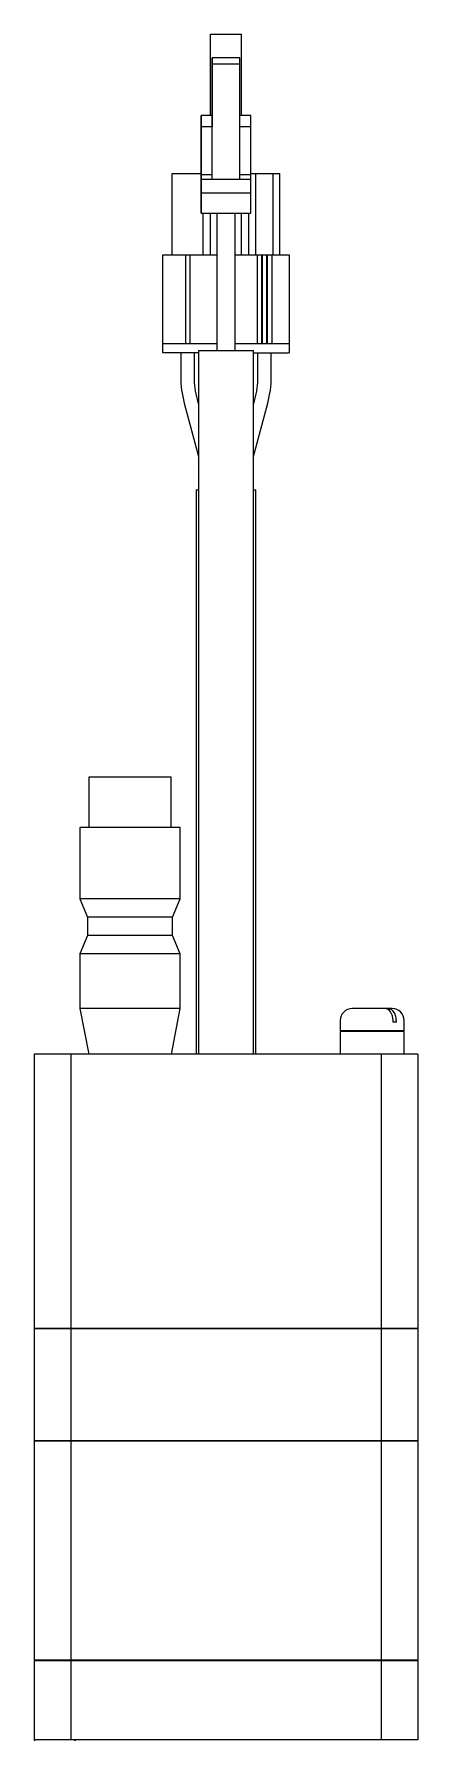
# Model space of a CAD drawing. Extents: x 0 to 1331, y -8 to 1030.
# Drawn here: x 245.6 to 287.6, y 524.6 to 711.2 of the extents above; entities that cross this region are included whole.
import ezdxf

# ---------------------------------------------------------------- set-up
doc = ezdxf.new("R2010")
doc.units = 0
doc.header["$LTSCALE"] = 0.5
doc.layers.add('MSM_CONTINUOUS', color=7, linetype='CONTINUOUS')

msp = doc.modelspace()

# ---------------------------------------------------------------- linework, layer by layer
at = {"layer": 'MSM_CONTINUOUS'}
for p, q in [((264.9, 702.34), (264.9, 711.24)), ((264.9, 711.24), (268.3, 711.24)), ((264.9, 702.34), (264.9, 711.24)), ((264.9, 702.34), (264.9, 711.24)), ((268.3, 702.34), (268.3, 711.24)), ((265.1, 708.64), (265.1, 707.14)), ((265.1, 707.94), (265.1, 708.64)), ((268.1, 708.64), (265.1, 708.64)), ((265.1, 695.34), (265.1, 707.94)), ((268.1, 707.94), (265.1, 707.94)), ((268.1, 707.94), (268.1, 708.64)), ((268.1, 695.34), (268.1, 707.94)), ((265.1, 707.14), (265.1, 705.64)), ((265.1, 705.77), (265.1, 701.09)), ((265.1, 705.64), (265.1, 705.77)), ((263.9, 701.39), (263.9, 702.34)), ((263.9, 702.34), (263.9, 692.64)), ((265.1, 702.34), (263.9, 702.34)), ((269.3, 702.34), (268.1, 702.34)), ((269.3, 701.39), (269.3, 702.34)), ((263.9, 701.09), (263.9, 701.39)), ((263.9, 695.84), (263.9, 701.09)), ((265.1, 701.09), (263.9, 701.09)), ((265.1, 701.39), (265.1, 701.09)), ((265.1, 695.84), (265.1, 701.09)), ((269.3, 701.09), (268.1, 701.09)), ((269.3, 701.09), (269.3, 701.39)), ((269.3, 695.84), (269.3, 701.09)), ((263.9, 699.59), (263.9, 699.41)), ((263.9, 699.29), (263.9, 699.59)), ((263.9, 699.41), (263.9, 693.84)), ((263.9, 691.64), (263.9, 699.29)), ((260.7, 687.09), (260.7, 695.99)), ((260.7, 695.99), (263.9, 695.99)), ((263.9, 695.34), (263.9, 695.84)), ((265.1, 695.84), (263.9, 695.84)), ((263.9, 693.84), (263.9, 695.34)), ((269.3, 695.34), (263.9, 695.34)), ((265.1, 695.34), (265.1, 695.84)), ((269.3, 695.84), (268.1, 695.84)), ((269.3, 695.99), (272.5, 695.99)), ((269.3, 695.34), (269.3, 695.84)), ((269.3, 693.84), (269.3, 695.34)), ((269.85, 687.09), (269.85, 695.99)), ((271.75, 687.09), (271.75, 695.99)), ((272.5, 687.09), (272.5, 695.99)), ((269.3, 693.84), (263.9, 693.84)), ((263.9, 692.64), (263.9, 691.64)), ((269.3, 691.64), (269.3, 693.84)), ((263.9, 691.64), (269.3, 691.64)), ((264.1, 687.09), (264.1, 691.64)), ((264.9, 687.09), (264.9, 691.64)), ((265.6, 691.64), (265.6, 684.28)), ((265.6, 691.64), (265.6, 683.73)), ((267.6, 684.28), (267.6, 691.64)), ((268.3, 687.09), (268.3, 691.64)), ((269.1, 687.09), (269.1, 691.64)), ((259.7, 676.39), (259.7, 687.09)), ((259.7, 687.09), (265.6, 687.09)), ((262.15, 687.09), (262.15, 677.39)), ((262.65, 687.09), (262.65, 677.39)), ((267.6, 687.09), (273.5, 687.09)), ((270, 687.09), (270, 677.39)), ((270.5, 687.09), (270.5, 677.39)), ((270.55, 687.09), (270.55, 677.39)), ((271.05, 687.09), (271.05, 677.39)), ((271.1, 687.09), (271.1, 677.39)), ((271.6, 687.09), (271.6, 677.39)), ((273.5, 687.09), (273.5, 676.39)), ((265.6, 684.28), (265.6, 683.02)), ((265.6, 683.73), (265.6, 683.54)), ((265.6, 683.54), (265.6, 676.64)), ((265.6, 683.02), (265.6, 676.64)), ((267.6, 683.02), (267.6, 684.28)), ((267.6, 676.64), (267.6, 683.02)), ((259.7, 677.39), (265.6, 677.39)), ((267.6, 677.39), (273.5, 677.39)), ((263.6, 676.39), (259.7, 676.39)), ((261.65, 676.39), (261.65, 673.75)), ((263.15, 673.75), (263.15, 676.39)), ((263.6, 676.64), (269.6, 676.64)), ((263.6, 676.64), (263.6, 599.64)), ((269.6, 599.64), (269.6, 676.64)), ((269.6, 676.39), (273.5, 676.39)), ((270.05, 676.39), (270.05, 673.76)), ((271.55, 673.76), (271.55, 676.39)), ((262.03, 670.88), (262.03, 670.87)), ((262.03, 670.87), (263.6, 665.02)), ((263.48, 671.26), (263.48, 671.27)), ((263.6, 670.81), (263.48, 671.26)), ((269.72, 671.26), (269.6, 670.81)), ((269.6, 665.02), (271.17, 670.87)), ((263.35, 661.39), (263.6, 661.39)), ((263.35, 661.39), (263.35, 599.64)), ((269.6, 661.39), (269.85, 661.39)), ((269.85, 599.64), (269.85, 661.39)), ((260.6, 629.94), (251.6, 629.94)), ((251.6, 629.94), (251.6, 624.44)), ((260.6, 624.44), (260.6, 629.94)), ((261.6, 624.44), (250.6, 624.44)), ((250.6, 624.44), (250.6, 616.64)), ((261.6, 616.64), (261.6, 624.44)), ((261.6, 616.64), (250.6, 616.64)), ((250.6, 616.64), (251.45, 614.64)), ((260.75, 614.64), (261.6, 616.64)), ((260.75, 614.64), (251.45, 614.64)), ((251.45, 614.64), (251.45, 612.64)), ((260.75, 612.64), (260.75, 614.64)), ((251.45, 612.64), (250.6, 610.64)), ((260.75, 612.64), (251.45, 612.64)), ((261.6, 610.64), (260.75, 612.64)), ((261.6, 610.64), (250.6, 610.64)), ((250.6, 610.64), (250.6, 604.64)), ((261.6, 604.64), (261.6, 610.64)), ((261.6, 604.64), (250.6, 604.64)), ((250.6, 604.64), (251.58, 599.64)), ((260.62, 599.64), (261.6, 604.64)), ((284.8, 604.64), (280.4, 604.64)), ((279.1, 603.34), (279.1, 602.19)), ((284.89, 603.14), (284.89, 603.34)), ((285.25, 603.14), (284.89, 603.14)), ((285.25, 603.14), (285.25, 603.34)), ((286.1, 602.19), (286.1, 603.34)), ((286.1, 602.19), (279.1, 602.19)), ((279.1, 602.14), (279.1, 599.64)), ((286.1, 602.14), (279.1, 602.14)), ((279.15, 602.19), (279.15, 602.14)), ((286.05, 602.14), (286.05, 602.19)), ((286.1, 599.64), (286.1, 602.14)), ((287.6, 599.64), (245.6, 599.64)), ((245.6, 599.64), (245.6, 569.69)), ((249.63, 599.64), (249.63, 569.69)), ((283.57, 599.64), (283.57, 569.69)), ((287.6, 599.64), (287.6, 569.69)), ((245.6, 569.69), (287.6, 569.69)), ((245.6, 569.64), (245.6, 557.39)), ((245.6, 569.64), (287.6, 569.64)), ((245.65, 569.69), (245.65, 569.64)), ((249.63, 569.64), (249.63, 557.39)), ((249.89, 569.69), (249.89, 569.64)), ((283.31, 569.69), (283.31, 569.64)), ((283.57, 569.64), (283.57, 557.39)), ((287.55, 569.69), (287.55, 569.64)), ((287.6, 569.64), (287.6, 557.39)), ((245.6, 557.39), (287.6, 557.39)), ((245.6, 557.34), (245.6, 533.39)), ((245.6, 557.34), (287.6, 557.34)), ((245.65, 557.39), (245.65, 557.34)), ((249.63, 557.34), (249.63, 533.39)), ((249.89, 557.39), (249.89, 557.34)), ((283.31, 557.39), (283.31, 557.34)), ((283.57, 557.34), (283.57, 533.39)), ((287.55, 557.39), (287.55, 557.34)), ((287.6, 557.34), (287.6, 533.39)), ((245.6, 533.39), (287.6, 533.39)), ((245.6, 533.34), (245.6, 524.64)), ((245.6, 533.34), (287.6, 533.34)), ((245.65, 533.39), (245.65, 533.34)), ((249.63, 533.34), (249.63, 524.64)), ((249.89, 533.39), (249.89, 533.34)), ((283.31, 533.39), (283.31, 533.34)), ((283.57, 533.34), (283.57, 524.64)), ((287.55, 533.39), (287.55, 533.34)), ((287.6, 533.34), (287.6, 524.64)), ((287.6, 524.64), (245.6, 524.64)), ((245.6, 524.54), (245.7, 524.64)), ((250.1, 524.54), (250.14, 524.64))]:
    msp.add_line(p, q, dxfattribs=at)
for centre, radius, start, end in [((272.8, 673.76), 11.15, 179.9911, 195.0006), ((260.4, 673.76), 11.15, 345.0015, 0.0068), ((280.4, 603.34), 1.3, 90, 180), ((283.93, 603.83), 0.809, 33.6126, 87.2927), ((284.25, 603.75), 0.891, 28.7486, 85.0367), ((284.8, 603.34), 1.3, 0, 90), ((283.28, 603.36), 1.61, 359.2584, 34.7863), ((283.58, 603.35), 1.66, 359.4455, 29.7231)]:
    msp.add_arc(centre, radius, start, end, dxfattribs=at)
at = {"layer": 'MSM_CONTINUOUS', "extrusion": (0, 0, -1)}
for centre, start, end in [((-272.8, 673.76), 345.0035, 0.008), ((-260.4, 673.76), 179.9899, 194.9986)]:
    msp.add_arc(centre, 9.65, start, end, dxfattribs=at)

doc.saveas('drawing.dxf')
